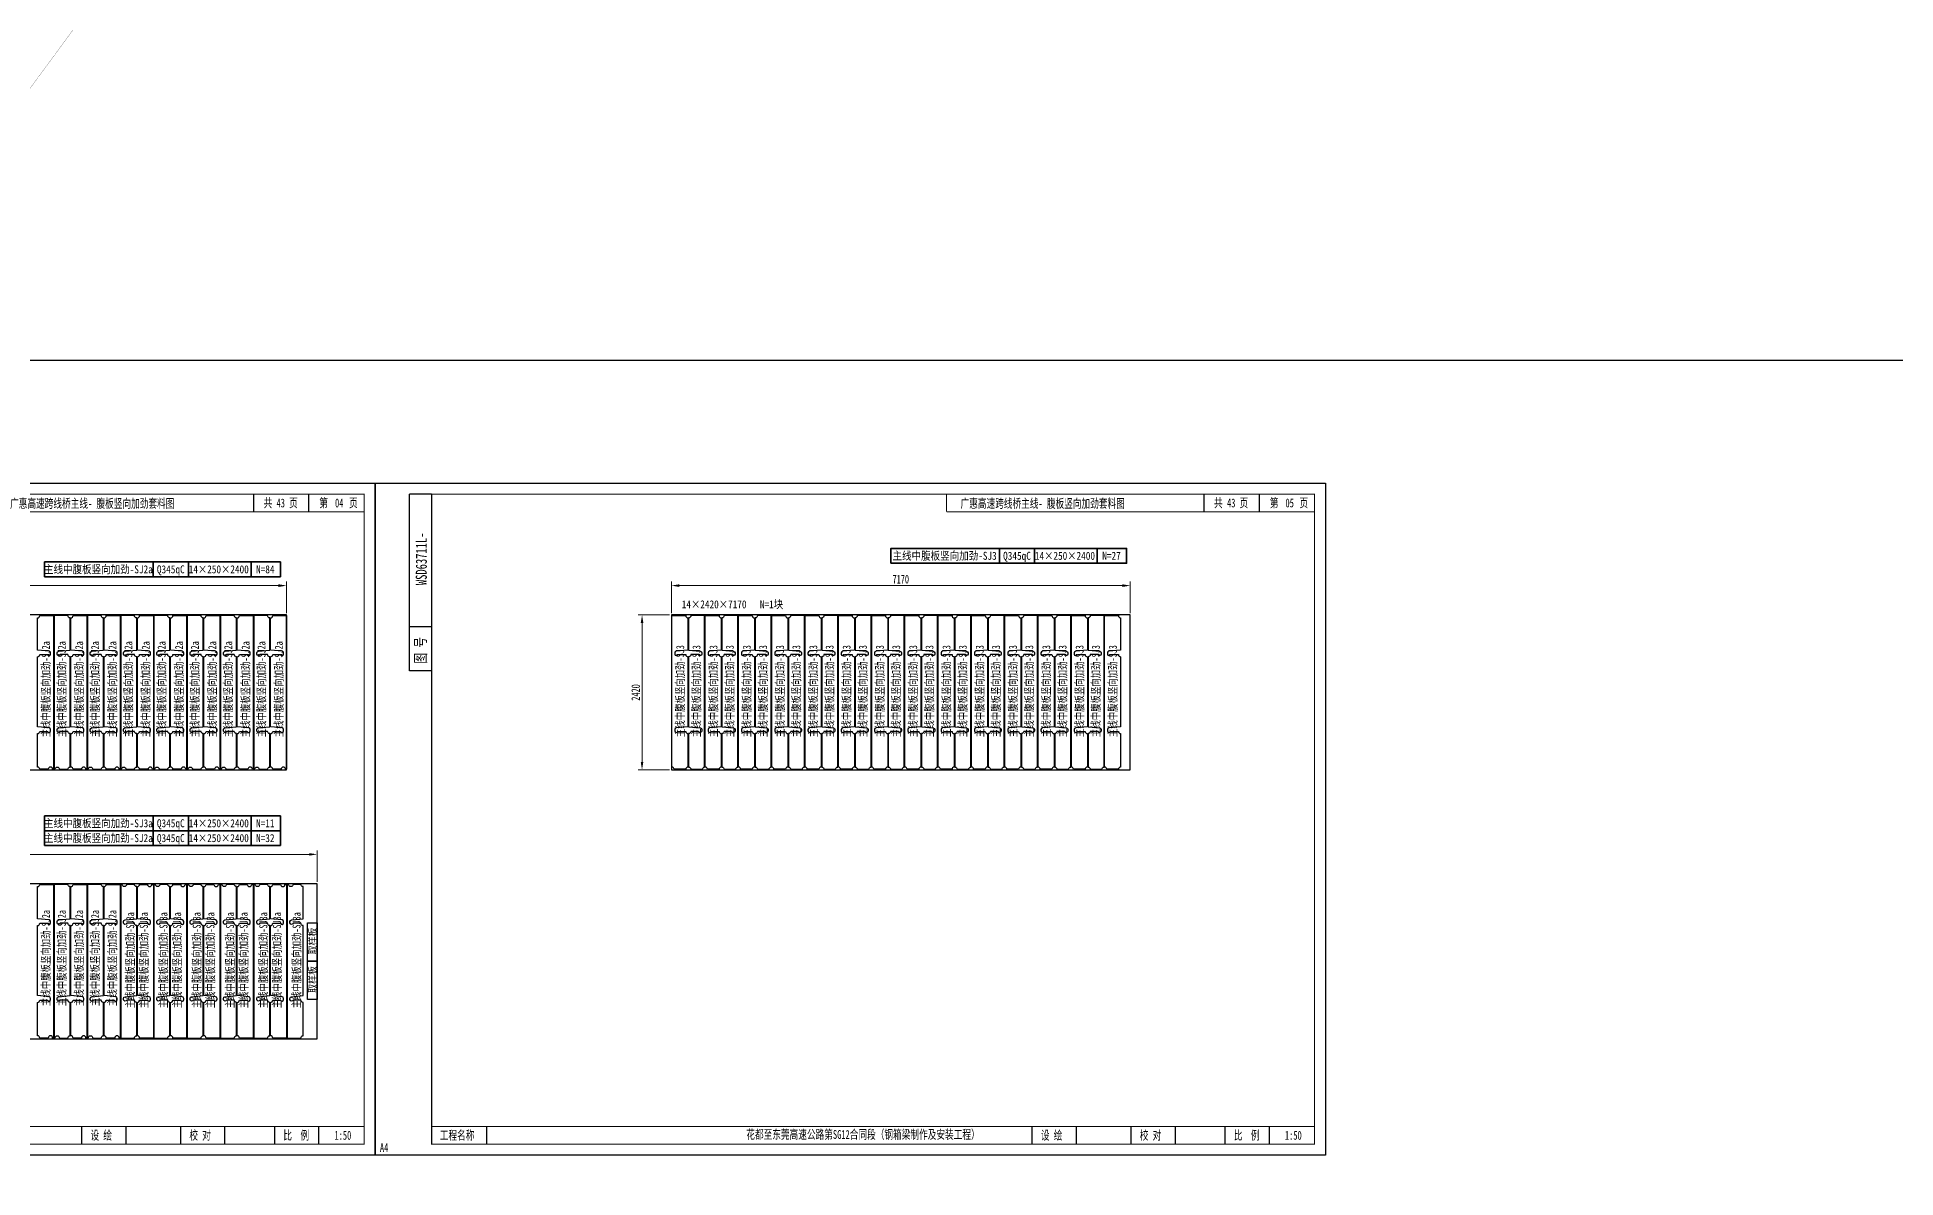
# Model space of a CAD drawing. Extents: x 1629247 to 2251351, y -601856 to -65897.
# Drawn here: x 1908621 to 1937661, y -430642 to -412824 of the extents above; entities that cross this region are included whole.
import ezdxf
from ezdxf.enums import TextEntityAlignment as Align

# ---------------------------------------------------------------- set-up
doc = ezdxf.new("R2010")
doc.units = 0
doc.header["$LTSCALE"] = 2
doc.header["$MEASUREMENT"] = 0
doc.header["$PDMODE"] = 35
doc.header["$PDSIZE"] = 50
doc.layers.get('0').update_dxf_attribs({"linetype": 'CONTINUOUS'})
doc.layers.get('Defpoints').update_dxf_attribs({"linetype": 'CONTINUOUS'})
doc.layers.add('1图框轮廓', color=7, linetype='CONTINUOUS', lineweight=35)
doc.layers.add('A3', color=7, linetype='CONTINUOUS')
doc.styles.add('仿宋', font='仿宋_GB2312_1.ttf', dxfattribs={"width": 0.7})
doc.dimstyles.new('标准标注样式-50', dxfattribs={"dimscale": 50, "dimtxt": 2.7, "dimasz": 2.5, "dimexe": 1.25, "dimexo": 0.625, "dimtad": 1, "dimdec": 0, "dimdsep": 46, "dimtxsty": '仿宋', "dimcen": 2.5, "dimclrd": 3, "dimclre": 3, "dimclrt": 4, "dimazin": 0, "dimtfac": 1, "dimtdec": 0, "dimtmove": 0, "dimatfit": 3, "dimfxl": 1.25, "dimlwd": 13, "dimlwe": 13, "dimarcsym": 0})

# ---------------------------------------------------------------- blocks, each defined once
blk = doc.blocks.new('*D228')
at = {"color": 3, "lineweight": 13, "ltscale": 3}
for p, q in [((1901596, -421819), (1901596, -421329)), ((1912516, -421819), (1912516, -421329))]:
    blk.add_line(p, q, dxfattribs=at)
at = {"color": 3, "linetype": 'ByBlock', "lineweight": 13, "ltscale": 3}
blk.add_line((1912391, -421391), (1901721, -421391), dxfattribs=at)
at = {"color": 3, "ltscale": 3}
for points in [[(1901721, -421370), (1901721, -421412), (1901596, -421391)], [(1912391, -421370), (1912391, -421412), (1912516, -421391)]]:
    blk.add_solid(points, dxfattribs=at)
at = {"layer": 'Defpoints', "color": 0, "ltscale": 3}
for p in [(1901596, -421391), (1901596, -421850), (1912516, -421850)]:
    blk.add_point(p, dxfattribs=at)
at = {"color": 4, "ltscale": 3, "insert": (1907056, -421292), "char_height": 135, "attachment_point": 5, "style": '仿宋'}
blk.add_mtext('10920', dxfattribs=at)
blk = doc.blocks.new('tukuangA4-')
at = {"layer": 'A3'}
for p, q in [((537, 7565), (537, 10327)), ((882, 10327), (537, 10327)), ((12951, 10051), (12951, 10327)), ((13814, 10051), (13814, 10327)), ((882, 8256), (537, 8256)), ((882, 7565), (537, 7565)), ((1745, 173), (1745, 449)), ((10266, 173), (10266, 449)), ((10957, 173), (10957, 449)), ((11811, 173), (11811, 449)), ((12502, 173), (12502, 449)), ((13280, 173), (13280, 449)), ((13971, 173), (13971, 449))]:
    blk.add_line(p, q, dxfattribs=at)
blk.add_lwpolyline([(14850, 10500), (14850, 0), (0, 0), (0, 10500)], close=True, dxfattribs=at)
for points, const_width in [([(882, 10327), (14677, 10327), (14677, 173), (882, 173), (882, 10327)], 17.3), ([(8927, 10051), (8927, 10327)], 13.8), ([(8927, 10051), (14677, 10051)], 13.8), ([(882, 449), (14677, 449)], 13.8)]:
    blk.add_lwpolyline(points, dxfattribs=dict(at, const_width=const_width))
at = {"layer": 'A3', "color": 7, "linetype": 'Continuous', "style": '仿宋', "width": 0.7}
for s, p in [('共    页', (13106, 10120)), ('第     页', (13977, 10120)), ('工程名称', (1009, 242)), ('花都至东莞高速公路第SG12合同段（钢箱梁制作及安装工程）', (5798, 255)), ('设 绘', (10401, 242)), ('校 对', (11946, 242)), ('比  例', (13415, 242))]:
    blk.add_text(s, height=138.1, dxfattribs=at).set_placement(p)
blk.add_text('WSD63711L-', height=172.6, rotation=90, dxfattribs=at).set_placement((806, 9316), align=Align.CENTER)
blk.add_text('图 号', height=172.6, rotation=90, dxfattribs=at).set_placement((793, 7681))
blk.add_text('A4', height=138.1, dxfattribs=at).set_placement((139, 50), align=Align.CENTER)
blk = doc.blocks.new('*D230')
at = {"color": 3, "lineweight": 13, "ltscale": 3}
for p, q in [((1901596, -426017), (1901596, -425527)), ((1912996, -426017), (1912996, -425527))]:
    blk.add_line(p, q, dxfattribs=at)
at = {"color": 3, "linetype": 'ByBlock', "lineweight": 13, "ltscale": 3}
blk.add_line((1912871, -425589), (1901721, -425589), dxfattribs=at)
at = {"color": 3, "ltscale": 3}
for points in [[(1901721, -425569), (1901721, -425610), (1901596, -425589)], [(1912871, -425569), (1912871, -425610), (1912996, -425589)]]:
    blk.add_solid(points, dxfattribs=at)
at = {"layer": 'Defpoints', "color": 0, "ltscale": 3}
for p in [(1901596, -425589), (1901596, -426048), (1912996, -426048)]:
    blk.add_point(p, dxfattribs=at)
at = {"color": 4, "ltscale": 3, "insert": (1907296, -425491), "char_height": 135, "attachment_point": 5, "style": '仿宋'}
blk.add_mtext('11400', dxfattribs=at)
blk = doc.blocks.new('*D240')
at = {"color": 3, "lineweight": 13, "ltscale": 3}
for p, q in [((1918529, -421819), (1918529, -421329)), ((1925699, -421819), (1925699, -421329))]:
    blk.add_line(p, q, dxfattribs=at)
at = {"color": 3, "linetype": 'ByBlock', "lineweight": 13, "ltscale": 3}
blk.add_line((1925574, -421391), (1918654, -421391), dxfattribs=at)
at = {"color": 3, "ltscale": 3}
for points in [[(1918654, -421370), (1918654, -421412), (1918529, -421391)], [(1925574, -421370), (1925574, -421412), (1925699, -421391)]]:
    blk.add_solid(points, dxfattribs=at)
at = {"layer": 'Defpoints', "color": 0, "ltscale": 3}
for p in [(1918529, -421391), (1918529, -421850), (1925699, -421850)]:
    blk.add_point(p, dxfattribs=at)
at = {"color": 4, "ltscale": 3, "insert": (1922114, -421292), "char_height": 135, "attachment_point": 5, "style": '仿宋'}
blk.add_mtext('7170', dxfattribs=at)
blk = doc.blocks.new('*D241')
at = {"color": 3, "lineweight": 13, "ltscale": 3}
for p, q in [((1918498, -421850), (1918009, -421850)), ((1918498, -424270), (1918009, -424270))]:
    blk.add_line(p, q, dxfattribs=at)
at = {"color": 3, "linetype": 'ByBlock', "lineweight": 13, "ltscale": 3}
blk.add_line((1918071, -421975), (1918071, -424145), dxfattribs=at)
at = {"color": 3, "ltscale": 3}
for points in [[(1918051, -421975), (1918092, -421975), (1918071, -421850)], [(1918051, -424145), (1918092, -424145), (1918071, -424270)]]:
    blk.add_solid(points, dxfattribs=at)
at = {"layer": 'Defpoints', "color": 0, "ltscale": 3}
for p in [(1918529, -421850), (1918071, -424270), (1918529, -424270)]:
    blk.add_point(p, dxfattribs=at)
at = {"color": 4, "ltscale": 3, "insert": (1917973, -423060), "char_height": 135, "attachment_point": 5, "rotation": 90, "style": '仿宋'}
blk.add_mtext('2420', dxfattribs=at)

msp = doc.modelspace()

# ---------------------------------------------------------------- linework, layer by layer
at = {"color": 8, "ltscale": 3}
for points in [[(1852530.5, -417867.6), (2049720.8, -417867.6), (2049720.8, -285588.8), (1852530.5, -285588.8)], [(1852530.5, -417867.6), (2049720.8, -417867.6), (2049720.8, -587413.7), (1852530.5, -587413.7)], [(1901595.6, -424269.8), (1912515.6, -424269.8), (1912515.6, -421849.8), (1901595.6, -421849.8)], [(1918529, -424269.8), (1925699, -424269.8), (1925699, -421849.8), (1918529, -421849.8)], [(1901595.6, -428468), (1912995.6, -428468), (1912995.6, -426048), (1901595.6, -426048)], [(1912845.6, -426658), (1912995.6, -426658), (1912995.6, -427258), (1912845.6, -427258)], [(1912845.6, -427258), (1912995.6, -427258), (1912995.6, -427858), (1912845.6, -427858)]]:
    msp.add_lwpolyline(points, close=True, dxfattribs=at)
at = {"color": 8, "ltscale": 3, "const_width": 3}
msp.add_lwpolyline([(1907608.1, -366288.8), (1975235.2, -322884.8), (1884585.6, -446157.3)], dxfattribs=at)
at = {"color": 3, "ltscale": 3}
for points in [[(1908625.6, -423702.8, 0.4142136), (1908660.6, -423667.8), (1908781.9, -423667.8, 0.8490905), (1908830.6, -423659.8), (1908830.6, -423639.8, 0.3855079), (1908808.1, -423614.9), (1908625.6, -423596.8), (1908625.6, -422502.8, 0.4142136), (1908660.6, -422467.8), (1908781.9, -422467.8, 0.8490905), (1908830.6, -422459.8), (1908830.6, -422439.8, 0.3855079), (1908808.1, -422414.9), (1908625.6, -422396.8), (1908625.6, -421894.8, 0.4142136), (1908660.6, -421859.8), (1908875.6, -421859.8), (1908875.6, -424259.8), (1908862.6, -424259.8, 1), (1908792.6, -424259.8), (1908660.6, -424259.8, 0.4142136), (1908625.6, -424224.8)], [(1909135.6, -423702.8, -0.4142136), (1909100.6, -423667.8), (1908979.3, -423667.8, -0.8490905), (1908930.6, -423659.8), (1908930.6, -423639.8, -0.3855079), (1908953.1, -423614.9), (1909135.6, -423596.8), (1909135.6, -422502.8, -0.4142136), (1909100.6, -422467.8), (1908979.3, -422467.8, -0.8490905), (1908930.6, -422459.8), (1908930.6, -422439.8, -0.3855079), (1908953.1, -422414.9), (1909135.6, -422396.8), (1909135.6, -421894.8, -0.4142136), (1909100.6, -421859.8), (1908885.6, -421859.8), (1908885.6, -424259.8), (1908898.6, -424259.8, -1), (1908968.6, -424259.8), (1909100.6, -424259.8, -0.4142136), (1909135.6, -424224.8)], [(1909145.6, -423702.8, 0.4142136), (1909180.6, -423667.8), (1909301.9, -423667.8, 0.8490905), (1909350.6, -423659.8), (1909350.6, -423639.8, 0.3855079), (1909328.1, -423614.9), (1909145.6, -423596.8), (1909145.6, -422502.8, 0.4142136), (1909180.6, -422467.8), (1909301.9, -422467.8, 0.8490905), (1909350.6, -422459.8), (1909350.6, -422439.8, 0.3855079), (1909328.1, -422414.9), (1909145.6, -422396.8), (1909145.6, -421894.8, 0.4142136), (1909180.6, -421859.8), (1909395.6, -421859.8), (1909395.6, -424259.8), (1909382.6, -424259.8, 1), (1909312.6, -424259.8), (1909180.6, -424259.8, 0.4142136), (1909145.6, -424224.8)], [(1909655.6, -423702.8, -0.4142136), (1909620.6, -423667.8), (1909499.3, -423667.8, -0.8490905), (1909450.6, -423659.8), (1909450.6, -423639.8, -0.3855079), (1909473.1, -423614.9), (1909655.6, -423596.8), (1909655.6, -422502.8, -0.4142136), (1909620.6, -422467.8), (1909499.3, -422467.8, -0.8490905), (1909450.6, -422459.8), (1909450.6, -422439.8, -0.3855079), (1909473.1, -422414.9), (1909655.6, -422396.8), (1909655.6, -421894.8, -0.4142136), (1909620.6, -421859.8), (1909405.6, -421859.8), (1909405.6, -424259.8), (1909418.6, -424259.8, -1), (1909488.6, -424259.8), (1909620.6, -424259.8, -0.4142136), (1909655.6, -424224.8)], [(1909665.6, -423702.8, 0.4142136), (1909700.6, -423667.8), (1909821.9, -423667.8, 0.8490905), (1909870.6, -423659.8), (1909870.6, -423639.8, 0.3855079), (1909848.1, -423614.9), (1909665.6, -423596.8), (1909665.6, -422502.8, 0.4142136), (1909700.6, -422467.8), (1909821.9, -422467.8, 0.8490905), (1909870.6, -422459.8), (1909870.6, -422439.8, 0.3855079), (1909848.1, -422414.9), (1909665.6, -422396.8), (1909665.6, -421894.8, 0.4142136), (1909700.6, -421859.8), (1909915.6, -421859.8), (1909915.6, -424259.8), (1909902.6, -424259.8, 1), (1909832.6, -424259.8), (1909700.6, -424259.8, 0.4142136), (1909665.6, -424224.8)], [(1910175.6, -423702.8, -0.4142136), (1910140.6, -423667.8), (1910019.3, -423667.8, -0.8490905), (1909970.6, -423659.8), (1909970.6, -423639.8, -0.3855079), (1909993.1, -423614.9), (1910175.6, -423596.8), (1910175.6, -422502.8, -0.4142136), (1910140.6, -422467.8), (1910019.3, -422467.8, -0.8490905), (1909970.6, -422459.8), (1909970.6, -422439.8, -0.3855079), (1909993.1, -422414.9), (1910175.6, -422396.8), (1910175.6, -421894.8, -0.4142136), (1910140.6, -421859.8), (1909925.6, -421859.8), (1909925.6, -424259.8), (1909938.6, -424259.8, -1), (1910008.6, -424259.8), (1910140.6, -424259.8, -0.4142136), (1910175.6, -424224.8)], [(1910185.6, -423702.8, 0.4142136), (1910220.6, -423667.8), (1910341.9, -423667.8, 0.8490905), (1910390.6, -423659.8), (1910390.6, -423639.8, 0.3855079), (1910368.1, -423614.9), (1910185.6, -423596.8), (1910185.6, -422502.8, 0.4142136), (1910220.6, -422467.8), (1910341.9, -422467.8, 0.8490905), (1910390.6, -422459.8), (1910390.6, -422439.8, 0.3855079), (1910368.1, -422414.9), (1910185.6, -422396.8), (1910185.6, -421894.8, 0.4142136), (1910220.6, -421859.8), (1910435.6, -421859.8), (1910435.6, -424259.8), (1910422.6, -424259.8, 1), (1910352.6, -424259.8), (1910220.6, -424259.8, 0.4142136), (1910185.6, -424224.8)], [(1910695.6, -423702.8, -0.4142136), (1910660.6, -423667.8), (1910539.3, -423667.8, -0.8490905), (1910490.6, -423659.8), (1910490.6, -423639.8, -0.3855079), (1910513.1, -423614.9), (1910695.6, -423596.8), (1910695.6, -422502.8, -0.4142136), (1910660.6, -422467.8), (1910539.3, -422467.8, -0.8490905), (1910490.6, -422459.8), (1910490.6, -422439.8, -0.3855079), (1910513.1, -422414.9), (1910695.6, -422396.8), (1910695.6, -421894.8, -0.4142136), (1910660.6, -421859.8), (1910445.6, -421859.8), (1910445.6, -424259.8), (1910458.6, -424259.8, -1), (1910528.6, -424259.8), (1910660.6, -424259.8, -0.4142136), (1910695.6, -424224.8)], [(1910705.6, -423702.8, 0.4142136), (1910740.6, -423667.8), (1910861.9, -423667.8, 0.8490905), (1910910.6, -423659.8), (1910910.6, -423639.8, 0.3855079), (1910888.1, -423614.9), (1910705.6, -423596.8), (1910705.6, -422502.8, 0.4142136), (1910740.6, -422467.8), (1910861.9, -422467.8, 0.8490905), (1910910.6, -422459.8), (1910910.6, -422439.8, 0.3855079), (1910888.1, -422414.9), (1910705.6, -422396.8), (1910705.6, -421894.8, 0.4142136), (1910740.6, -421859.8), (1910955.6, -421859.8), (1910955.6, -424259.8), (1910942.6, -424259.8, 1), (1910872.6, -424259.8), (1910740.6, -424259.8, 0.4142136), (1910705.6, -424224.8)], [(1911215.6, -423702.8, -0.4142136), (1911180.6, -423667.8), (1911059.3, -423667.8, -0.8490905), (1911010.6, -423659.8), (1911010.6, -423639.8, -0.3855079), (1911033.1, -423614.9), (1911215.6, -423596.8), (1911215.6, -422502.8, -0.4142136), (1911180.6, -422467.8), (1911059.3, -422467.8, -0.8490905), (1911010.6, -422459.8), (1911010.6, -422439.8, -0.3855079), (1911033.1, -422414.9), (1911215.6, -422396.8), (1911215.6, -421894.8, -0.4142136), (1911180.6, -421859.8), (1910965.6, -421859.8), (1910965.6, -424259.8), (1910978.6, -424259.8, -1), (1911048.6, -424259.8), (1911180.6, -424259.8, -0.4142136), (1911215.6, -424224.8)], [(1911225.6, -423702.8, 0.4142136), (1911260.6, -423667.8), (1911381.9, -423667.8, 0.8490905), (1911430.6, -423659.8), (1911430.6, -423639.8, 0.3855079), (1911408.1, -423614.9), (1911225.6, -423596.8), (1911225.6, -422502.8, 0.4142136), (1911260.6, -422467.8), (1911381.9, -422467.8, 0.8490905), (1911430.6, -422459.8), (1911430.6, -422439.8, 0.3855079), (1911408.1, -422414.9), (1911225.6, -422396.8), (1911225.6, -421894.8, 0.4142136), (1911260.6, -421859.8), (1911475.6, -421859.8), (1911475.6, -424259.8), (1911462.6, -424259.8, 1), (1911392.6, -424259.8), (1911260.6, -424259.8, 0.4142136), (1911225.6, -424224.8)], [(1911735.6, -423702.8, -0.4142136), (1911700.6, -423667.8), (1911579.3, -423667.8, -0.8490905), (1911530.6, -423659.8), (1911530.6, -423639.8, -0.3855079), (1911553.1, -423614.9), (1911735.6, -423596.8), (1911735.6, -422502.8, -0.4142136), (1911700.6, -422467.8), (1911579.3, -422467.8, -0.8490905), (1911530.6, -422459.8), (1911530.6, -422439.8, -0.3855079), (1911553.1, -422414.9), (1911735.6, -422396.8), (1911735.6, -421894.8, -0.4142136), (1911700.6, -421859.8), (1911485.6, -421859.8), (1911485.6, -424259.8), (1911498.6, -424259.8, -1), (1911568.6, -424259.8), (1911700.6, -424259.8, -0.4142136), (1911735.6, -424224.8)], [(1911745.6, -423702.8, 0.4142136), (1911780.6, -423667.8), (1911901.9, -423667.8, 0.8490905), (1911950.6, -423659.8), (1911950.6, -423639.8, 0.3855079), (1911928.1, -423614.9), (1911745.6, -423596.8), (1911745.6, -422502.8, 0.4142136), (1911780.6, -422467.8), (1911901.9, -422467.8, 0.8490905), (1911950.6, -422459.8), (1911950.6, -422439.8, 0.3855079), (1911928.1, -422414.9), (1911745.6, -422396.8), (1911745.6, -421894.8, 0.4142136), (1911780.6, -421859.8), (1911995.6, -421859.8), (1911995.6, -424259.8), (1911982.6, -424259.8, 1), (1911912.6, -424259.8), (1911780.6, -424259.8, 0.4142136), (1911745.6, -424224.8)], [(1912255.6, -423702.8, -0.4142136), (1912220.6, -423667.8), (1912099.3, -423667.8, -0.8490905), (1912050.6, -423659.8), (1912050.6, -423639.8, -0.3855079), (1912073.1, -423614.9), (1912255.6, -423596.8), (1912255.6, -422502.8, -0.4142136), (1912220.6, -422467.8), (1912099.3, -422467.8, -0.8490905), (1912050.6, -422459.8), (1912050.6, -422439.8, -0.3855079), (1912073.1, -422414.9), (1912255.6, -422396.8), (1912255.6, -421894.8, -0.4142136), (1912220.6, -421859.8), (1912005.6, -421859.8), (1912005.6, -424259.8), (1912018.6, -424259.8, -1), (1912088.6, -424259.8), (1912220.6, -424259.8, -0.4142136), (1912255.6, -424224.8)], [(1912265.6, -423702.8, 0.4142136), (1912300.6, -423667.8), (1912421.9, -423667.8, 0.8490905), (1912470.6, -423659.8), (1912470.6, -423639.8, 0.3855079), (1912448.1, -423614.9), (1912265.6, -423596.8), (1912265.6, -422502.8, 0.4142136), (1912300.6, -422467.8), (1912421.9, -422467.8, 0.8490905), (1912470.6, -422459.8), (1912470.6, -422439.8, 0.3855079), (1912448.1, -422414.9), (1912265.6, -422396.8), (1912265.6, -421894.8, 0.4142136), (1912300.6, -421859.8), (1912515.6, -421859.8), (1912515.6, -424259.8), (1912502.6, -424259.8, 1), (1912432.6, -424259.8), (1912300.6, -424259.8, 0.4142136), (1912265.6, -424224.8)], [(1908625.6, -427901, 0.4142136), (1908660.6, -427866), (1908781.9, -427866, 0.8490905), (1908830.6, -427858), (1908830.6, -427838, 0.3855079), (1908808.1, -427813.2), (1908625.6, -427795), (1908625.6, -426701, 0.4142136), (1908660.6, -426666), (1908781.9, -426666, 0.8490905), (1908830.6, -426658), (1908830.6, -426638, 0.3855079), (1908808.1, -426613.2), (1908625.6, -426595), (1908625.6, -426093, 0.4142136), (1908660.6, -426058), (1908875.6, -426058), (1908875.6, -428458), (1908862.6, -428458, 1), (1908792.6, -428458), (1908660.6, -428458, 0.4142136), (1908625.6, -428423)], [(1909135.6, -427901, -0.4142136), (1909100.6, -427866), (1908979.3, -427866, -0.8490905), (1908930.6, -427858), (1908930.6, -427838, -0.3855079), (1908953.1, -427813.2), (1909135.6, -427795), (1909135.6, -426701, -0.4142136), (1909100.6, -426666), (1908979.3, -426666, -0.8490905), (1908930.6, -426658), (1908930.6, -426638, -0.3855079), (1908953.1, -426613.2), (1909135.6, -426595), (1909135.6, -426093, -0.4142136), (1909100.6, -426058), (1908885.6, -426058), (1908885.6, -428458), (1908898.6, -428458, -1), (1908968.6, -428458), (1909100.6, -428458, -0.4142136), (1909135.6, -428423)], [(1909145.6, -427901, 0.4142136), (1909180.6, -427866), (1909301.9, -427866, 0.8490905), (1909350.6, -427858), (1909350.6, -427838, 0.3855079), (1909328.1, -427813.2), (1909145.6, -427795), (1909145.6, -426701, 0.4142136), (1909180.6, -426666), (1909301.9, -426666, 0.8490905), (1909350.6, -426658), (1909350.6, -426638, 0.3855079), (1909328.1, -426613.2), (1909145.6, -426595), (1909145.6, -426093, 0.4142136), (1909180.6, -426058), (1909395.6, -426058), (1909395.6, -428458), (1909382.6, -428458, 1), (1909312.6, -428458), (1909180.6, -428458, 0.4142136), (1909145.6, -428423)], [(1909655.6, -427901, -0.4142136), (1909620.6, -427866), (1909499.3, -427866, -0.8490905), (1909450.6, -427858), (1909450.6, -427838, -0.3855079), (1909473.1, -427813.2), (1909655.6, -427795), (1909655.6, -426701, -0.4142136), (1909620.6, -426666), (1909499.3, -426666, -0.8490905), (1909450.6, -426658), (1909450.6, -426638, -0.3855079), (1909473.1, -426613.2), (1909655.6, -426595), (1909655.6, -426093, -0.4142136), (1909620.6, -426058), (1909405.6, -426058), (1909405.6, -428458), (1909418.6, -428458, -1), (1909488.6, -428458), (1909620.6, -428458, -0.4142136), (1909655.6, -428423)], [(1909665.6, -427901, 0.4142136), (1909700.6, -427866), (1909821.9, -427866, 0.8490905), (1909870.6, -427858), (1909870.6, -427838, 0.3855079), (1909848.1, -427813.2), (1909665.6, -427795), (1909665.6, -426701, 0.4142136), (1909700.6, -426666), (1909821.9, -426666, 0.8490905), (1909870.6, -426658), (1909870.6, -426638, 0.3855079), (1909848.1, -426613.2), (1909665.6, -426595), (1909665.6, -426093, 0.4142136), (1909700.6, -426058), (1909915.6, -426058), (1909915.6, -428458), (1909902.6, -428458, 1), (1909832.6, -428458), (1909700.6, -428458, 0.4142136), (1909665.6, -428423)]]:
    msp.add_lwpolyline(points, format="xyb", close=True, dxfattribs=at)
at = {"color": 181, "ltscale": 3}
for points in [[(1918539, -421859.8), (1918754, -421859.8, 0.4142136), (1918789, -421894.8), (1918789, -422396.8), (1918606.6, -422414.9, 0.3855079), (1918584, -422439.8), (1918584, -422459.8, 0.8490905), (1918632.7, -422467.8), (1918754, -422467.8, 0.4142136), (1918789, -422502.8), (1918789, -423596.8), (1918606.6, -423614.9, 0.3855079), (1918584, -423639.8), (1918584, -423659.8, 0.8490905), (1918632.7, -423667.8), (1918754, -423667.8, 0.4142136), (1918789, -423702.8), (1918789, -424224.8, 0.4142136), (1918754, -424259.8), (1918572, -424259.8, 0.3975651), (1918539, -424224.8)], [(1919049, -421859.8), (1918834, -421859.8, -0.4142136), (1918799, -421894.8), (1918799, -422396.8), (1918981.5, -422414.9, -0.3855079), (1919004, -422439.8), (1919004, -422459.8, -0.8490905), (1918955.4, -422467.8), (1918834, -422467.8, -0.4142136), (1918799, -422502.8), (1918799, -423596.8), (1918981.5, -423614.9, -0.3855079), (1919004, -423639.8), (1919004, -423659.8, -0.8490905), (1918955.4, -423667.8), (1918834, -423667.8, -0.4142136), (1918799, -423702.8), (1918799, -424224.8, -0.4142136), (1918834, -424259.8), (1919016, -424259.8, -0.3975651), (1919049, -424224.8)], [(1919059, -421859.8), (1919274, -421859.8, 0.4142136), (1919309, -421894.8), (1919309, -422396.8), (1919126.6, -422414.9, 0.3855079), (1919104, -422439.8), (1919104, -422459.8, 0.8490905), (1919152.7, -422467.8), (1919274, -422467.8, 0.4142136), (1919309, -422502.8), (1919309, -423596.8), (1919126.6, -423614.9, 0.3855079), (1919104, -423639.8), (1919104, -423659.8, 0.8490905), (1919152.7, -423667.8), (1919274, -423667.8, 0.4142136), (1919309, -423702.8), (1919309, -424224.8, 0.4142136), (1919274, -424259.8), (1919092, -424259.8, 0.3975651), (1919059, -424224.8)], [(1919569, -421859.8), (1919354, -421859.8, -0.4142136), (1919319, -421894.8), (1919319, -422396.8), (1919501.5, -422414.9, -0.3855079), (1919524, -422439.8), (1919524, -422459.8, -0.8490905), (1919475.4, -422467.8), (1919354, -422467.8, -0.4142136), (1919319, -422502.8), (1919319, -423596.8), (1919501.5, -423614.9, -0.3855079), (1919524, -423639.8), (1919524, -423659.8, -0.8490905), (1919475.4, -423667.8), (1919354, -423667.8, -0.4142136), (1919319, -423702.8), (1919319, -424224.8, -0.4142136), (1919354, -424259.8), (1919536, -424259.8, -0.3975651), (1919569, -424224.8)], [(1919579, -421859.8), (1919794, -421859.8, 0.4142136), (1919829, -421894.8), (1919829, -422396.8), (1919646.6, -422414.9, 0.3855079), (1919624, -422439.8), (1919624, -422459.8, 0.8490905), (1919672.7, -422467.8), (1919794, -422467.8, 0.4142136), (1919829, -422502.8), (1919829, -423596.8), (1919646.6, -423614.9, 0.3855079), (1919624, -423639.8), (1919624, -423659.8, 0.8490905), (1919672.7, -423667.8), (1919794, -423667.8, 0.4142136), (1919829, -423702.8), (1919829, -424224.8, 0.4142136), (1919794, -424259.8), (1919612, -424259.8, 0.3975651), (1919579, -424224.8)], [(1920089, -421859.8), (1919874, -421859.8, -0.4142136), (1919839, -421894.8), (1919839, -422396.8), (1920021.5, -422414.9, -0.3855079), (1920044, -422439.8), (1920044, -422459.8, -0.8490905), (1919995.4, -422467.8), (1919874, -422467.8, -0.4142136), (1919839, -422502.8), (1919839, -423596.8), (1920021.5, -423614.9, -0.3855079), (1920044, -423639.8), (1920044, -423659.8, -0.8490905), (1919995.4, -423667.8), (1919874, -423667.8, -0.4142136), (1919839, -423702.8), (1919839, -424224.8, -0.4142136), (1919874, -424259.8), (1920056, -424259.8, -0.3975651), (1920089, -424224.8)], [(1920099, -421859.8), (1920314, -421859.8, 0.4142136), (1920349, -421894.8), (1920349, -422396.8), (1920166.6, -422414.9, 0.3855079), (1920144, -422439.8), (1920144, -422459.8, 0.8490905), (1920192.7, -422467.8), (1920314, -422467.8, 0.4142136), (1920349, -422502.8), (1920349, -423596.8), (1920166.6, -423614.9, 0.3855079), (1920144, -423639.8), (1920144, -423659.8, 0.8490905), (1920192.7, -423667.8), (1920314, -423667.8, 0.4142136), (1920349, -423702.8), (1920349, -424224.8, 0.4142136), (1920314, -424259.8), (1920132, -424259.8, 0.3975651), (1920099, -424224.8)], [(1920609, -421859.8), (1920394, -421859.8, -0.4142136), (1920359, -421894.8), (1920359, -422396.8), (1920541.5, -422414.9, -0.3855079), (1920564, -422439.8), (1920564, -422459.8, -0.8490905), (1920515.4, -422467.8), (1920394, -422467.8, -0.4142136), (1920359, -422502.8), (1920359, -423596.8), (1920541.5, -423614.9, -0.3855079), (1920564, -423639.8), (1920564, -423659.8, -0.8490905), (1920515.4, -423667.8), (1920394, -423667.8, -0.4142136), (1920359, -423702.8), (1920359, -424224.8, -0.4142136), (1920394, -424259.8), (1920576, -424259.8, -0.3975651), (1920609, -424224.8)], [(1920619, -421859.8), (1920834, -421859.8, 0.4142136), (1920869, -421894.8), (1920869, -422396.8), (1920686.6, -422414.9, 0.3855079), (1920664, -422439.8), (1920664, -422459.8, 0.8490905), (1920712.7, -422467.8), (1920834, -422467.8, 0.4142136), (1920869, -422502.8), (1920869, -423596.8), (1920686.6, -423614.9, 0.3855079), (1920664, -423639.8), (1920664, -423659.8, 0.8490905), (1920712.7, -423667.8), (1920834, -423667.8, 0.4142136), (1920869, -423702.8), (1920869, -424224.8, 0.4142136), (1920834, -424259.8), (1920652, -424259.8, 0.3975651), (1920619, -424224.8)], [(1921129, -421859.8), (1920914, -421859.8, -0.4142136), (1920879, -421894.8), (1920879, -422396.8), (1921061.5, -422414.9, -0.3855079), (1921084, -422439.8), (1921084, -422459.8, -0.8490905), (1921035.4, -422467.8), (1920914, -422467.8, -0.4142136), (1920879, -422502.8), (1920879, -423596.8), (1921061.5, -423614.9, -0.3855079), (1921084, -423639.8), (1921084, -423659.8, -0.8490905), (1921035.4, -423667.8), (1920914, -423667.8, -0.4142136), (1920879, -423702.8), (1920879, -424224.8, -0.4142136), (1920914, -424259.8), (1921096, -424259.8, -0.3975651), (1921129, -424224.8)], [(1921139, -421859.8), (1921354, -421859.8, 0.4142136), (1921389, -421894.8), (1921389, -422396.8), (1921206.6, -422414.9, 0.3855079), (1921184, -422439.8), (1921184, -422459.8, 0.8490905), (1921232.7, -422467.8), (1921354, -422467.8, 0.4142136), (1921389, -422502.8), (1921389, -423596.8), (1921206.6, -423614.9, 0.3855079), (1921184, -423639.8), (1921184, -423659.8, 0.8490905), (1921232.7, -423667.8), (1921354, -423667.8, 0.4142136), (1921389, -423702.8), (1921389, -424224.8, 0.4142136), (1921354, -424259.8), (1921172, -424259.8, 0.3975651), (1921139, -424224.8)], [(1921649, -421859.8), (1921434, -421859.8, -0.4142136), (1921399, -421894.8), (1921399, -422396.8), (1921581.5, -422414.9, -0.3855079), (1921604, -422439.8), (1921604, -422459.8, -0.8490905), (1921555.4, -422467.8), (1921434, -422467.8, -0.4142136), (1921399, -422502.8), (1921399, -423596.8), (1921581.5, -423614.9, -0.3855079), (1921604, -423639.8), (1921604, -423659.8, -0.8490905), (1921555.4, -423667.8), (1921434, -423667.8, -0.4142136), (1921399, -423702.8), (1921399, -424224.8, -0.4142136), (1921434, -424259.8), (1921616, -424259.8, -0.3975651), (1921649, -424224.8)], [(1921659, -421859.8), (1921874, -421859.8, 0.4142136), (1921909, -421894.8), (1921909, -422396.8), (1921726.6, -422414.9, 0.3855079), (1921704, -422439.8), (1921704, -422459.8, 0.8490905), (1921752.7, -422467.8), (1921874, -422467.8, 0.4142136), (1921909, -422502.8), (1921909, -423596.8), (1921726.6, -423614.9, 0.3855079), (1921704, -423639.8), (1921704, -423659.8, 0.8490905), (1921752.7, -423667.8), (1921874, -423667.8, 0.4142136), (1921909, -423702.8), (1921909, -424224.8, 0.4142136), (1921874, -424259.8), (1921692, -424259.8, 0.3975651), (1921659, -424224.8)], [(1922169, -421859.8), (1921954, -421859.8, -0.4142136), (1921919, -421894.8), (1921919, -422396.8), (1922101.5, -422414.9, -0.3855079), (1922124, -422439.8), (1922124, -422459.8, -0.8490905), (1922075.4, -422467.8), (1921954, -422467.8, -0.4142136), (1921919, -422502.8), (1921919, -423596.8), (1922101.5, -423614.9, -0.3855079), (1922124, -423639.8), (1922124, -423659.8, -0.8490905), (1922075.4, -423667.8), (1921954, -423667.8, -0.4142136), (1921919, -423702.8), (1921919, -424224.8, -0.4142136), (1921954, -424259.8), (1922136, -424259.8, -0.3975651), (1922169, -424224.8)], [(1922179, -421859.8), (1922394, -421859.8, 0.4142136), (1922429, -421894.8), (1922429, -422396.8), (1922246.6, -422414.9, 0.3855079), (1922224, -422439.8), (1922224, -422459.8, 0.8490905), (1922272.7, -422467.8), (1922394, -422467.8, 0.4142136), (1922429, -422502.8), (1922429, -423596.8), (1922246.6, -423614.9, 0.3855079), (1922224, -423639.8), (1922224, -423659.8, 0.8490905), (1922272.7, -423667.8), (1922394, -423667.8, 0.4142136), (1922429, -423702.8), (1922429, -424224.8, 0.4142136), (1922394, -424259.8), (1922212, -424259.8, 0.3975651), (1922179, -424224.8)], [(1922689, -421859.8), (1922474, -421859.8, -0.4142136), (1922439, -421894.8), (1922439, -422396.8), (1922621.5, -422414.9, -0.3855079), (1922644, -422439.8), (1922644, -422459.8, -0.8490905), (1922595.4, -422467.8), (1922474, -422467.8, -0.4142136), (1922439, -422502.8), (1922439, -423596.8), (1922621.5, -423614.9, -0.3855079), (1922644, -423639.8), (1922644, -423659.8, -0.8490905), (1922595.4, -423667.8), (1922474, -423667.8, -0.4142136), (1922439, -423702.8), (1922439, -424224.8, -0.4142136), (1922474, -424259.8), (1922656, -424259.8, -0.3975651), (1922689, -424224.8)], [(1922699, -421859.8), (1922914, -421859.8, 0.4142136), (1922949, -421894.8), (1922949, -422396.8), (1922766.6, -422414.9, 0.3855079), (1922744, -422439.8), (1922744, -422459.8, 0.8490905), (1922792.7, -422467.8), (1922914, -422467.8, 0.4142136), (1922949, -422502.8), (1922949, -423596.8), (1922766.6, -423614.9, 0.3855079), (1922744, -423639.8), (1922744, -423659.8, 0.8490905), (1922792.7, -423667.8), (1922914, -423667.8, 0.4142136), (1922949, -423702.8), (1922949, -424224.8, 0.4142136), (1922914, -424259.8), (1922732, -424259.8, 0.3975651), (1922699, -424224.8)], [(1923209, -421859.8), (1922994, -421859.8, -0.4142136), (1922959, -421894.8), (1922959, -422396.8), (1923141.5, -422414.9, -0.3855079), (1923164, -422439.8), (1923164, -422459.8, -0.8490905), (1923115.4, -422467.8), (1922994, -422467.8, -0.4142136), (1922959, -422502.8), (1922959, -423596.8), (1923141.5, -423614.9, -0.3855079), (1923164, -423639.8), (1923164, -423659.8, -0.8490905), (1923115.4, -423667.8), (1922994, -423667.8, -0.4142136), (1922959, -423702.8), (1922959, -424224.8, -0.4142136), (1922994, -424259.8), (1923176, -424259.8, -0.3975651), (1923209, -424224.8)], [(1923219, -421859.8), (1923434, -421859.8, 0.4142136), (1923469, -421894.8), (1923469, -422396.8), (1923286.6, -422414.9, 0.3855079), (1923264, -422439.8), (1923264, -422459.8, 0.8490905), (1923312.7, -422467.8), (1923434, -422467.8, 0.4142136), (1923469, -422502.8), (1923469, -423596.8), (1923286.6, -423614.9, 0.3855079), (1923264, -423639.8), (1923264, -423659.8, 0.8490905), (1923312.7, -423667.8), (1923434, -423667.8, 0.4142136), (1923469, -423702.8), (1923469, -424224.8, 0.4142136), (1923434, -424259.8), (1923252, -424259.8, 0.3975651), (1923219, -424224.8)], [(1923729, -421859.8), (1923514, -421859.8, -0.4142136), (1923479, -421894.8), (1923479, -422396.8), (1923661.5, -422414.9, -0.3855079), (1923684, -422439.8), (1923684, -422459.8, -0.8490905), (1923635.4, -422467.8), (1923514, -422467.8, -0.4142136), (1923479, -422502.8), (1923479, -423596.8), (1923661.5, -423614.9, -0.3855079), (1923684, -423639.8), (1923684, -423659.8, -0.8490905), (1923635.4, -423667.8), (1923514, -423667.8, -0.4142136), (1923479, -423702.8), (1923479, -424224.8, -0.4142136), (1923514, -424259.8), (1923696, -424259.8, -0.3975651), (1923729, -424224.8)], [(1923739, -421859.8), (1923954, -421859.8, 0.4142136), (1923989, -421894.8), (1923989, -422396.8), (1923806.6, -422414.9, 0.3855079), (1923784, -422439.8), (1923784, -422459.8, 0.8490905), (1923832.7, -422467.8), (1923954, -422467.8, 0.4142136), (1923989, -422502.8), (1923989, -423596.8), (1923806.6, -423614.9, 0.3855079), (1923784, -423639.8), (1923784, -423659.8, 0.8490905), (1923832.7, -423667.8), (1923954, -423667.8, 0.4142136), (1923989, -423702.8), (1923989, -424224.8, 0.4142136), (1923954, -424259.8), (1923772, -424259.8, 0.3975651), (1923739, -424224.8)], [(1924249, -421859.8), (1924034, -421859.8, -0.4142136), (1923999, -421894.8), (1923999, -422396.8), (1924181.5, -422414.9, -0.3855079), (1924204, -422439.8), (1924204, -422459.8, -0.8490905), (1924155.4, -422467.8), (1924034, -422467.8, -0.4142136), (1923999, -422502.8), (1923999, -423596.8), (1924181.5, -423614.9, -0.3855079), (1924204, -423639.8), (1924204, -423659.8, -0.8490905), (1924155.4, -423667.8), (1924034, -423667.8, -0.4142136), (1923999, -423702.8), (1923999, -424224.8, -0.4142136), (1924034, -424259.8), (1924216, -424259.8, -0.3975651), (1924249, -424224.8)], [(1924259, -421859.8), (1924474, -421859.8, 0.4142136), (1924509, -421894.8), (1924509, -422396.8), (1924326.6, -422414.9, 0.3855079), (1924304, -422439.8), (1924304, -422459.8, 0.8490905), (1924352.7, -422467.8), (1924474, -422467.8, 0.4142136), (1924509, -422502.8), (1924509, -423596.8), (1924326.6, -423614.9, 0.3855079), (1924304, -423639.8), (1924304, -423659.8, 0.8490905), (1924352.7, -423667.8), (1924474, -423667.8, 0.4142136), (1924509, -423702.8), (1924509, -424224.8, 0.4142136), (1924474, -424259.8), (1924292, -424259.8, 0.3975651), (1924259, -424224.8)], [(1924769, -421859.8), (1924554, -421859.8, -0.4142136), (1924519, -421894.8), (1924519, -422396.8), (1924701.5, -422414.9, -0.3855079), (1924724, -422439.8), (1924724, -422459.8, -0.8490905), (1924675.4, -422467.8), (1924554, -422467.8, -0.4142136), (1924519, -422502.8), (1924519, -423596.8), (1924701.5, -423614.9, -0.3855079), (1924724, -423639.8), (1924724, -423659.8, -0.8490905), (1924675.4, -423667.8), (1924554, -423667.8, -0.4142136), (1924519, -423702.8), (1924519, -424224.8, -0.4142136), (1924554, -424259.8), (1924736, -424259.8, -0.3975651), (1924769, -424224.8)], [(1924779, -421859.8), (1924994, -421859.8, 0.4142136), (1925029, -421894.8), (1925029, -422396.8), (1924846.6, -422414.9, 0.3855079), (1924824, -422439.8), (1924824, -422459.8, 0.8490905), (1924872.7, -422467.8), (1924994, -422467.8, 0.4142136), (1925029, -422502.8), (1925029, -423596.8), (1924846.6, -423614.9, 0.3855079), (1924824, -423639.8), (1924824, -423659.8, 0.8490905), (1924872.7, -423667.8), (1924994, -423667.8, 0.4142136), (1925029, -423702.8), (1925029, -424224.8, 0.4142136), (1924994, -424259.8), (1924812, -424259.8, 0.3975651), (1924779, -424224.8)], [(1925289, -421859.8), (1925074, -421859.8, -0.4142136), (1925039, -421894.8), (1925039, -422396.8), (1925221.5, -422414.9, -0.3855079), (1925244, -422439.8), (1925244, -422459.8, -0.8490905), (1925195.4, -422467.8), (1925074, -422467.8, -0.4142136), (1925039, -422502.8), (1925039, -423596.8), (1925221.5, -423614.9, -0.3855079), (1925244, -423639.8), (1925244, -423659.8, -0.8490905), (1925195.4, -423667.8), (1925074, -423667.8, -0.4142136), (1925039, -423702.8), (1925039, -424224.8, -0.4142136), (1925074, -424259.8), (1925256, -424259.8, -0.3975651), (1925289, -424224.8)], [(1925299, -421859.8), (1925514, -421859.8, 0.4142136), (1925549, -421894.8), (1925549, -422396.8), (1925366.6, -422414.9, 0.3855079), (1925344, -422439.8), (1925344, -422459.8, 0.8490905), (1925392.7, -422467.8), (1925514, -422467.8, 0.4142136), (1925549, -422502.8), (1925549, -423596.8), (1925366.6, -423614.9, 0.3855079), (1925344, -423639.8), (1925344, -423659.8, 0.8490905), (1925392.7, -423667.8), (1925514, -423667.8, 0.4142136), (1925549, -423702.8), (1925549, -424224.8, 0.4142136), (1925514, -424259.8), (1925332, -424259.8, 0.3975651), (1925299, -424224.8)]]:
    msp.add_lwpolyline(points, format="xyb", close=True, dxfattribs=at)
at = {"color": 2, "ltscale": 3}
for points in [[(1910175.6, -426701, -0.4142136), (1910140.6, -426666), (1910019.3, -426666, -0.8490905), (1909970.6, -426658), (1909970.6, -426638, -0.3855079), (1909993.1, -426613.2), (1910175.6, -426595), (1910175.6, -426093, -0.4142136), (1910140.6, -426058), (1910018.6, -426058, -1), (1909948.6, -426058), (1909925.6, -426058), (1909925.6, -428458), (1910140.6, -428458, -0.4142136), (1910175.6, -428423), (1910175.6, -427901, -0.4142136), (1910140.6, -427866), (1910019.3, -427866, -0.8490905), (1909970.6, -427858), (1909970.6, -427838, -0.3855079), (1909993.1, -427813.2), (1910175.6, -427795)], [(1910185.6, -426701, 0.4142136), (1910220.6, -426666), (1910341.9, -426666, 0.8490905), (1910390.6, -426658), (1910390.6, -426638, 0.3855079), (1910368.1, -426613.2), (1910185.6, -426595), (1910185.6, -426093, 0.4142136), (1910220.6, -426058), (1910342.6, -426058, 1), (1910412.6, -426058), (1910435.6, -426058), (1910435.6, -428458), (1910220.6, -428458, 0.4142136), (1910185.6, -428423), (1910185.6, -427901, 0.4142136), (1910220.6, -427866), (1910341.9, -427866, 0.8490905), (1910390.6, -427858), (1910390.6, -427838, 0.3855079), (1910368.1, -427813.2), (1910185.6, -427795)], [(1910695.6, -426701, -0.4142136), (1910660.6, -426666), (1910539.3, -426666, -0.8490905), (1910490.6, -426658), (1910490.6, -426638, -0.3855079), (1910513.1, -426613.2), (1910695.6, -426595), (1910695.6, -426093, -0.4142136), (1910660.6, -426058), (1910538.6, -426058, -1), (1910468.6, -426058), (1910445.6, -426058), (1910445.6, -428458), (1910660.6, -428458, -0.4142136), (1910695.6, -428423), (1910695.6, -427901, -0.4142136), (1910660.6, -427866), (1910539.3, -427866, -0.8490905), (1910490.6, -427858), (1910490.6, -427838, -0.3855079), (1910513.1, -427813.2), (1910695.6, -427795)], [(1910705.6, -426701, 0.4142136), (1910740.6, -426666), (1910861.9, -426666, 0.8490905), (1910910.6, -426658), (1910910.6, -426638, 0.3855079), (1910888.1, -426613.2), (1910705.6, -426595), (1910705.6, -426093, 0.4142136), (1910740.6, -426058), (1910862.6, -426058, 1), (1910932.6, -426058), (1910955.6, -426058), (1910955.6, -428458), (1910740.6, -428458, 0.4142136), (1910705.6, -428423), (1910705.6, -427901, 0.4142136), (1910740.6, -427866), (1910861.9, -427866, 0.8490905), (1910910.6, -427858), (1910910.6, -427838, 0.3855079), (1910888.1, -427813.2), (1910705.6, -427795)], [(1911215.6, -426701, -0.4142136), (1911180.6, -426666), (1911059.3, -426666, -0.8490905), (1911010.6, -426658), (1911010.6, -426638, -0.3855079), (1911033.1, -426613.2), (1911215.6, -426595), (1911215.6, -426093, -0.4142136), (1911180.6, -426058), (1911058.6, -426058, -1), (1910988.6, -426058), (1910965.6, -426058), (1910965.6, -428458), (1911180.6, -428458, -0.4142136), (1911215.6, -428423), (1911215.6, -427901, -0.4142136), (1911180.6, -427866), (1911059.3, -427866, -0.8490905), (1911010.6, -427858), (1911010.6, -427838, -0.3855079), (1911033.1, -427813.2), (1911215.6, -427795)], [(1911225.6, -426701, 0.4142136), (1911260.6, -426666), (1911381.9, -426666, 0.8490905), (1911430.6, -426658), (1911430.6, -426638, 0.3855079), (1911408.1, -426613.2), (1911225.6, -426595), (1911225.6, -426093, 0.4142136), (1911260.6, -426058), (1911382.6, -426058, 1), (1911452.6, -426058), (1911475.6, -426058), (1911475.6, -428458), (1911260.6, -428458, 0.4142136), (1911225.6, -428423), (1911225.6, -427901, 0.4142136), (1911260.6, -427866), (1911381.9, -427866, 0.8490905), (1911430.6, -427858), (1911430.6, -427838, 0.3855079), (1911408.1, -427813.2), (1911225.6, -427795)], [(1911735.6, -426701, -0.4142136), (1911700.6, -426666), (1911579.3, -426666, -0.8490905), (1911530.6, -426658), (1911530.6, -426638, -0.3855079), (1911553.1, -426613.2), (1911735.6, -426595), (1911735.6, -426093, -0.4142136), (1911700.6, -426058), (1911578.6, -426058, -1), (1911508.6, -426058), (1911485.6, -426058), (1911485.6, -428458), (1911700.6, -428458, -0.4142136), (1911735.6, -428423), (1911735.6, -427901, -0.4142136), (1911700.6, -427866), (1911579.3, -427866, -0.8490905), (1911530.6, -427858), (1911530.6, -427838, -0.3855079), (1911553.1, -427813.2), (1911735.6, -427795)], [(1911745.6, -426701, 0.4142136), (1911780.6, -426666), (1911901.9, -426666, 0.8490905), (1911950.6, -426658), (1911950.6, -426638, 0.3855079), (1911928.1, -426613.2), (1911745.6, -426595), (1911745.6, -426093, 0.4142136), (1911780.6, -426058), (1911902.6, -426058, 1), (1911972.6, -426058), (1911995.6, -426058), (1911995.6, -428458), (1911780.6, -428458, 0.4142136), (1911745.6, -428423), (1911745.6, -427901, 0.4142136), (1911780.6, -427866), (1911901.9, -427866, 0.8490905), (1911950.6, -427858), (1911950.6, -427838, 0.3855079), (1911928.1, -427813.2), (1911745.6, -427795)], [(1912255.6, -426701, -0.4142136), (1912220.6, -426666), (1912099.3, -426666, -0.8490905), (1912050.6, -426658), (1912050.6, -426638, -0.3855079), (1912073.1, -426613.2), (1912255.6, -426595), (1912255.6, -426093, -0.4142136), (1912220.6, -426058), (1912098.6, -426058, -1), (1912028.6, -426058), (1912005.6, -426058), (1912005.6, -428458), (1912220.6, -428458, -0.4142136), (1912255.6, -428423), (1912255.6, -427901, -0.4142136), (1912220.6, -427866), (1912099.3, -427866, -0.8490905), (1912050.6, -427858), (1912050.6, -427838, -0.3855079), (1912073.1, -427813.2), (1912255.6, -427795)], [(1912265.6, -426701, 0.4142136), (1912300.6, -426666), (1912421.9, -426666, 0.8490905), (1912470.6, -426658), (1912470.6, -426638, 0.3855079), (1912448.1, -426613.2), (1912265.6, -426595), (1912265.6, -426093, 0.4142136), (1912300.6, -426058), (1912422.6, -426058, 1), (1912492.6, -426058), (1912515.6, -426058), (1912515.6, -428458), (1912300.6, -428458, 0.4142136), (1912265.6, -428423), (1912265.6, -427901, 0.4142136), (1912300.6, -427866), (1912421.9, -427866, 0.8490905), (1912470.6, -427858), (1912470.6, -427838, 0.3855079), (1912448.1, -427813.2), (1912265.6, -427795)], [(1912775.6, -426701, -0.4142136), (1912740.6, -426666), (1912619.3, -426666, -0.8490905), (1912570.6, -426658), (1912570.6, -426638, -0.3855079), (1912593.1, -426613.2), (1912775.6, -426595), (1912775.6, -426093, -0.4142136), (1912740.6, -426058), (1912618.6, -426058, -1), (1912548.6, -426058), (1912525.6, -426058), (1912525.6, -428458), (1912740.6, -428458, -0.4142136), (1912775.6, -428423), (1912775.6, -427901, -0.4142136), (1912740.6, -427866), (1912619.3, -427866, -0.8490905), (1912570.6, -427858), (1912570.6, -427838, -0.3855079), (1912593.1, -427813.2), (1912775.6, -427795)]]:
    msp.add_lwpolyline(points, format="xyb", close=True, dxfattribs=at)
at = {"layer": '1图框轮廓', "color": 30, "ltscale": 3}
for p, q in [((1910433.2, -421252.2), (1910433.2, -421020.7)), ((1910983.1, -421252.2), (1910983.1, -421020.7)), ((1911963.1, -421252.2), (1911963.1, -421020.7)), ((1923654.6, -421041), (1923654.6, -420809.5)), ((1924204.5, -421041), (1924204.5, -420809.5)), ((1925184.4, -421041), (1925184.4, -420809.5)), ((1910433.2, -425219), (1910433.2, -424987.5)), ((1910983.1, -425219), (1910983.1, -424987.5)), ((1911963.1, -425219), (1911963.1, -424987.5)), ((1910433.2, -425450.5), (1910433.2, -425219)), ((1910983.1, -425450.5), (1910983.1, -425219)), ((1911963.1, -425450.5), (1911963.1, -425219))]:
    msp.add_line(p, q, dxfattribs=at)
for points in [[(1908737.6, -421252.2), (1912421.3, -421252.2), (1912421.3, -421020.7), (1908737.6, -421020.7)], [(1921959, -421041), (1925642.7, -421041), (1925642.7, -420809.5), (1921959, -420809.5)], [(1908737.6, -425219), (1912421.3, -425219), (1912421.3, -424987.5), (1908737.6, -424987.5)], [(1908737.6, -425450.5), (1912421.3, -425450.5), (1912421.3, -425219), (1908737.6, -425219)]]:
    msp.add_lwpolyline(points, close=True, dxfattribs=at)

# ---------------------------------------------------------------- block references
at = {"color": 8}
for p in [(1899052.2, -430288.4), (1913902.2, -430288.4)]:
    msp.add_blockref('tukuangA4-', p, dxfattribs=at)

# ---------------------------------------------------------------- texts
at = {"color": 7, "style": '仿宋', "width": 0.85}
for s, p in [('主线中腹板竖向加劲-SJ2a', (1909577.4, -421136.5)), ('Q345qC', (1910708.2, -421136.5)), ('N=84', (1912184.7, -421136.5)), ('主线中腹板竖向加劲-SJ3', (1922798.7, -420925.3)), ('Q345qC', (1923929.5, -420925.3)), ('N=27', (1925406, -420925.3)), ('主线中腹板竖向加劲-SJ3a', (1909577.4, -425103.3)), ('Q345qC', (1910708.2, -425103.3)), ('N=11', (1912184.7, -425103.3)), ('主线中腹板竖向加劲-SJ2a', (1909577.4, -425334.7)), ('Q345qC', (1910708.2, -425334.7)), ('N=32', (1912184.7, -425334.7))]:
    msp.add_text(s, height=125, dxfattribs=at).set_placement(p, align=Align.MIDDLE_CENTER)
for p in [(1910987.7, -421136.5), (1924209.1, -420925.3), (1910987.7, -425103.3), (1910987.7, -425334.7)]:
    msp.add_text('14×250×2400', height=125, dxfattribs=at).set_placement(p, align=Align.MIDDLE_LEFT)
for s, p in [('14×2420×7170', (1918692, -421745.7)), ('N=1块', (1919912.2, -421745.7))]:
    msp.add_text(s, height=125, dxfattribs=at).set_placement(p)
at = {"color": 6, "style": '仿宋', "width": 0.75}
for s, p in [('主线中腹板竖向加劲-SJ2a', (1908756.3, -423010.4)), ('主线中腹板竖向加劲-SJ2a', (1909004.9, -423010.4)), ('主线中腹板竖向加劲-SJ2a', (1909276.3, -423010.4)), ('主线中腹板竖向加劲-SJ2a', (1909524.9, -423010.4)), ('主线中腹板竖向加劲-SJ2a', (1909796.3, -423010.4)), ('主线中腹板竖向加劲-SJ2a', (1910044.9, -423010.4)), ('主线中腹板竖向加劲-SJ2a', (1910316.3, -423010.4)), ('主线中腹板竖向加劲-SJ2a', (1910564.9, -423010.4)), ('主线中腹板竖向加劲-SJ2a', (1910836.3, -423010.4)), ('主线中腹板竖向加劲-SJ2a', (1911084.9, -423010.4)), ('主线中腹板竖向加劲-SJ2a', (1911356.3, -423010.4)), ('主线中腹板竖向加劲-SJ2a', (1911604.9, -423010.4)), ('主线中腹板竖向加劲-SJ2a', (1911876.3, -423010.4)), ('主线中腹板竖向加劲-SJ2a', (1912124.9, -423010.4)), ('主线中腹板竖向加劲-SJ2a', (1912396.3, -423010.4)), ('主线中腹板竖向加劲-SJ3', (1918666.6, -423039)), ('主线中腹板竖向加劲-SJ3', (1918921.5, -423039)), ('主线中腹板竖向加劲-SJ3', (1919186.6, -423039)), ('主线中腹板竖向加劲-SJ3', (1919441.5, -423039)), ('主线中腹板竖向加劲-SJ3', (1919706.6, -423039)), ('主线中腹板竖向加劲-SJ3', (1919961.5, -423039)), ('主线中腹板竖向加劲-SJ3', (1920226.6, -423039)), ('主线中腹板竖向加劲-SJ3', (1920481.5, -423039)), ('主线中腹板竖向加劲-SJ3', (1920746.6, -423039)), ('主线中腹板竖向加劲-SJ3', (1921001.5, -423039)), ('主线中腹板竖向加劲-SJ3', (1921266.6, -423039)), ('主线中腹板竖向加劲-SJ3', (1921521.5, -423039)), ('主线中腹板竖向加劲-SJ3', (1921786.6, -423039)), ('主线中腹板竖向加劲-SJ3', (1922041.5, -423039)), ('主线中腹板竖向加劲-SJ3', (1922306.6, -423039)), ('主线中腹板竖向加劲-SJ3', (1922561.5, -423039)), ('主线中腹板竖向加劲-SJ3', (1922826.6, -423039)), ('主线中腹板竖向加劲-SJ3', (1923081.5, -423039)), ('主线中腹板竖向加劲-SJ3', (1923346.6, -423039)), ('主线中腹板竖向加劲-SJ3', (1923601.5, -423039)), ('主线中腹板竖向加劲-SJ3', (1923866.6, -423039)), ('主线中腹板竖向加劲-SJ3', (1924121.5, -423039)), ('主线中腹板竖向加劲-SJ3', (1924386.6, -423039)), ('主线中腹板竖向加劲-SJ3', (1924641.5, -423039)), ('主线中腹板竖向加劲-SJ3', (1924906.6, -423039)), ('主线中腹板竖向加劲-SJ3', (1925161.5, -423039)), ('主线中腹板竖向加劲-SJ3', (1925426.6, -423039)), ('主线中腹板竖向加劲-SJ2a', (1908756.3, -427208.6)), ('主线中腹板竖向加劲-SJ2a', (1909004.9, -427208.6)), ('主线中腹板竖向加劲-SJ2a', (1909276.3, -427208.6)), ('主线中腹板竖向加劲-SJ2a', (1909524.9, -427208.6)), ('主线中腹板竖向加劲-SJ2a', (1909796.3, -427208.6)), ('主线中腹板竖向加劲-SJ3a', (1910073.7, -427243.3)), ('主线中腹板竖向加劲-SJ3a', (1910287.5, -427243.3)), ('主线中腹板竖向加劲-SJ3a', (1910593.7, -427243.3)), ('主线中腹板竖向加劲-SJ3a', (1910807.5, -427243.3)), ('主线中腹板竖向加劲-SJ3a', (1911113.7, -427243.3)), ('主线中腹板竖向加劲-SJ3a', (1911327.5, -427243.3)), ('主线中腹板竖向加劲-SJ3a', (1911633.7, -427243.3)), ('主线中腹板竖向加劲-SJ3a', (1911847.5, -427243.3)), ('主线中腹板竖向加劲-SJ3a', (1912153.7, -427243.3)), ('主线中腹板竖向加劲-SJ3a', (1912367.5, -427243.3)), ('主线中腹板竖向加劲-SJ3a', (1912673.7, -427243.3))]:
    msp.add_text(s, height=125, rotation=90, dxfattribs=at).set_placement(p, align=Align.MIDDLE_CENTER)
at = {"color": 7, "style": '仿宋', "width": 0.85}
for p in [(1912981.4, -427152.8), (1912981.4, -427752.8)]:
    msp.add_text('取样板', height=118.12, rotation=90, dxfattribs=at).set_placement(p)
at = {"layer": 'A3', "color": 6, "linetype": 'Continuous', "style": '仿宋', "width": 0.7}
for p in [(1908197, -420176.5), (1923047, -420176.5)]:
    msp.add_text('广惠高速跨线桥主线- 腹板竖向加劲套料图', height=138.095, dxfattribs=at).set_placement(p)
at = {"layer": 'A3', "color": 1, "linetype": 'Continuous', "style": '仿宋', "width": 0.7}
for s, p in [('43', (1912360.9, -420168.8)), ('04', (1913274.4, -420168.8)), ('43', (1927210.9, -420168.8)), ('05', (1928124.4, -420168.8))]:
    msp.add_text(s, height=138.1, dxfattribs=at).set_placement(p)
at = {"layer": 'A3', "color": 7, "linetype": 'Continuous', "style": '仿宋', "width": 0.7}
for p in [(1913265.5, -430046.9), (1928115.5, -430046.9)]:
    msp.add_text('1:50', height=138.1, dxfattribs=at).set_placement(p)

# ---------------------------------------------------------------- dimensions: what is measured, and where the dimension line sits
at = {"color": 8, "ltscale": 3}
for base, p1, p2, picture, middle in [((1901595.6, -421391.1), (1912515.6, -421849.8), (1901595.6, -421849.8), '*D228', (1907055.6, -421292.4)), ((1918529, -421391.1), (1925699, -421849.8), (1918529, -421849.8), '*D240', (1922114, -421292.4)), ((1901595.6, -425589.4), (1912995.6, -426048), (1901595.6, -426048), '*D230', (1907295.6, -425490.6))]:
    dim = msp.add_linear_dim(base=base, p1=p1, p2=p2, dimstyle='标准标注样式-50', dxfattribs=at)
    dim.commit()
    dim.dimension.update_dxf_attribs({"geometry": picture, "text_midpoint": middle})
dim = msp.add_linear_dim(base=(1918071.5, -424269.8), p1=(1918529, -421849.8), p2=(1918529, -424269.8), angle=90, dimstyle='标准标注样式-50', dxfattribs=at)
dim.commit()
dim.dimension.update_dxf_attribs({"geometry": '*D241', "text_midpoint": (1917972.7, -423059.8)})

doc.saveas('drawing.dxf')
